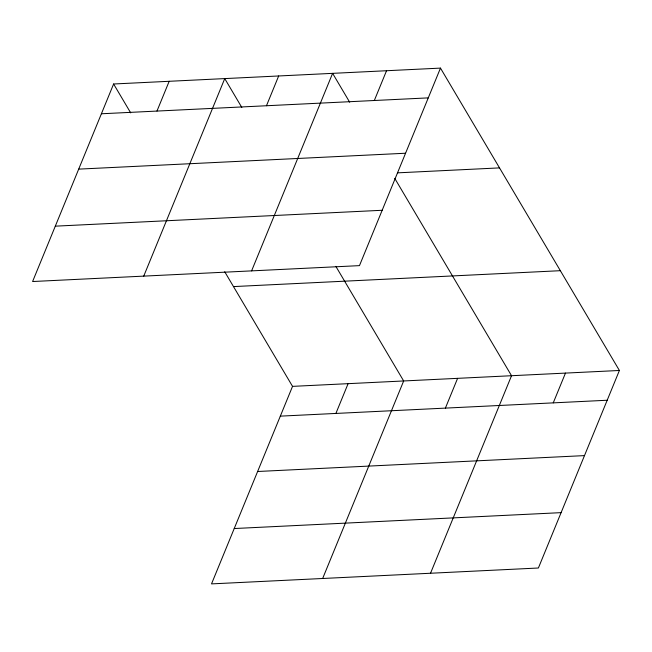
<?xml version="1.0" encoding="UTF-8"?>
<svg xmlns="http://www.w3.org/2000/svg" width="652" height="652" viewBox="0 0 652 652"><rect width="100%" height="100%" fill="white"/><g stroke="black" fill="none" stroke-linecap="round" stroke-linejoin="round"><path stroke-width="0.98" d="M113.611 83.994L32.6 281.525L359.464 265.633L440.475 68.11L113.611 83.994L130.702 112.886M156.969 111.068L169.178 81.296M143.733 276.122L224.744 78.599L241.835 107.482M266.464 105.746L278.673 75.974M251.599 270.882L332.61 73.35L349.7 102.234M374.329 100.498L386.538 70.726M224.728 271.77L292.536 386.367L211.525 583.89L538.389 568.006L619.4 370.475L440.475 68.11M335.894 413.433L348.103 383.661M322.658 578.487L403.669 380.964L335.861 266.375M445.389 408.111L457.606 378.339M430.524 573.247L511.535 375.723L394.745 178.363M553.255 402.871L565.471 373.099M101.402 113.774L428.266 97.881M78.696 169.129L405.56 153.236M397.647 172.845L499.522 167.89M55.306 226.162L382.17 210.278M233.489 286.587L560.353 270.694M292.536 386.367L619.4 370.475M280.327 416.139L607.191 400.246M257.622 471.494L584.485 455.609M234.231 528.536L561.095 512.643"/></g></svg>
